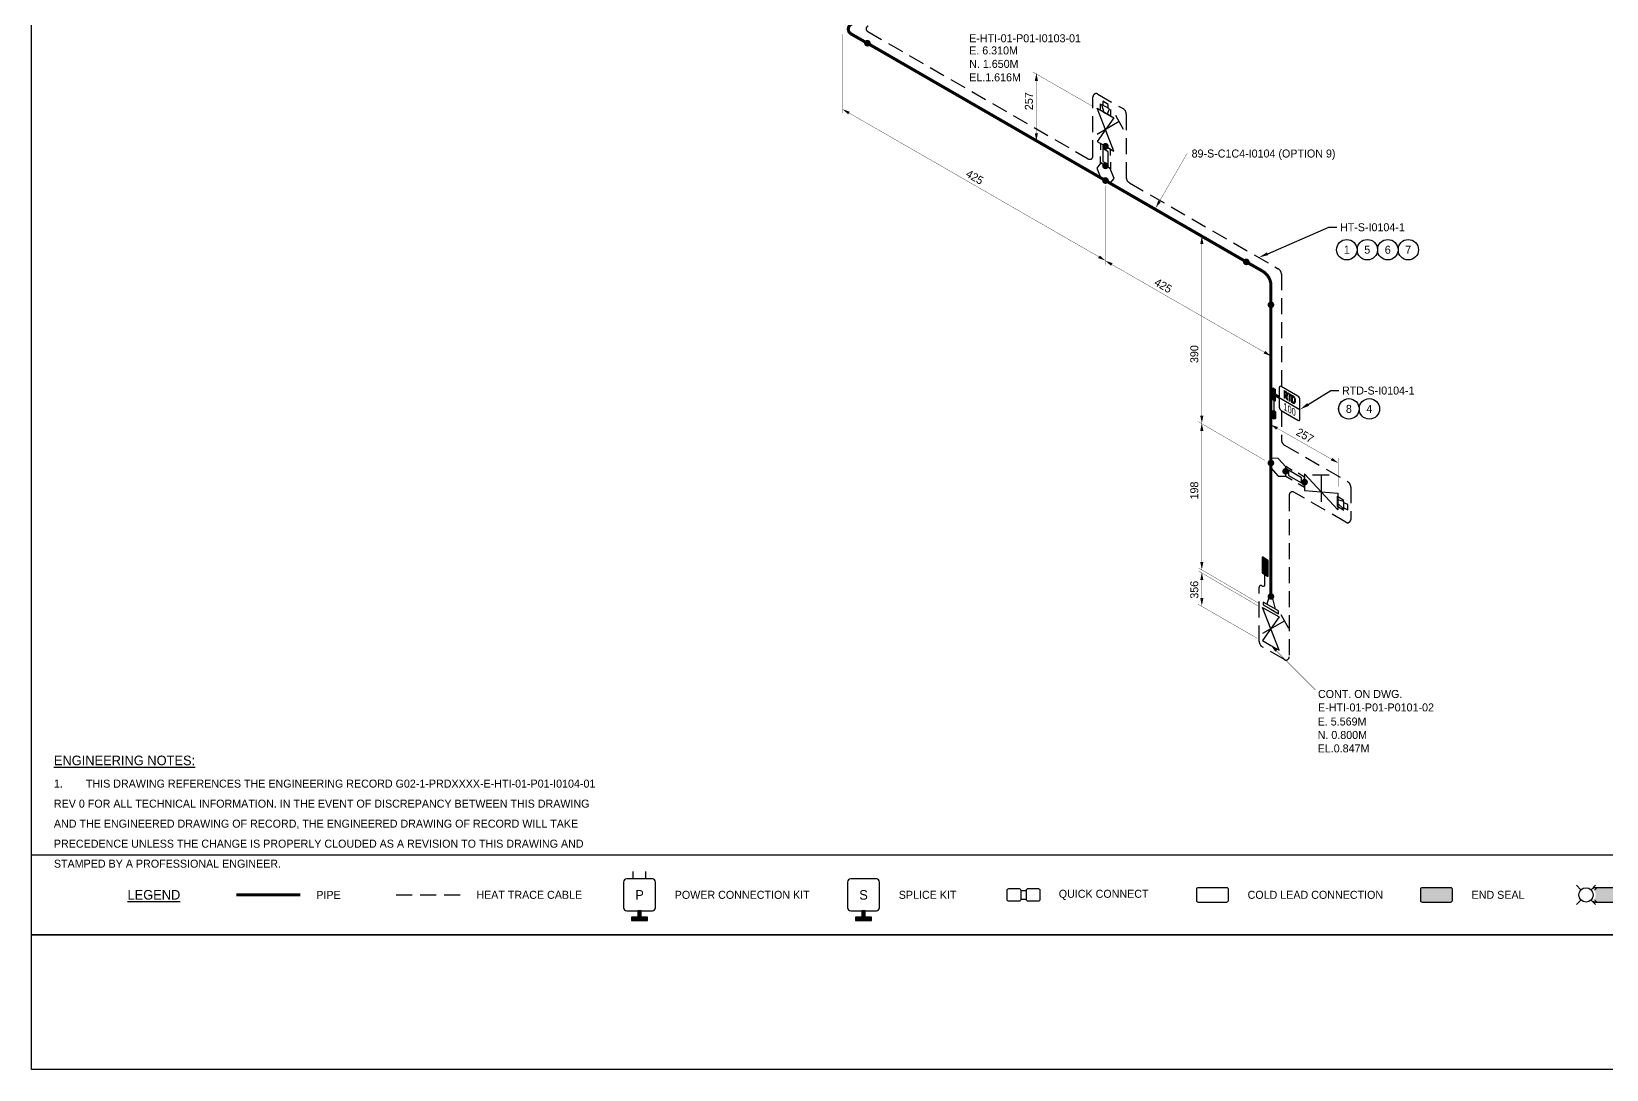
# Model space of a CAD drawing. Extents: x 0 to 847, y -42 to 494.
# Drawn here: x 0 to 492.2, y -42 to 282.2 of the extents above; entities that cross this region are included whole.
import ezdxf
from ezdxf import colors
from ezdxf.entities.mleader import LeaderData, LeaderLine
from ezdxf.enums import TextEntityAlignment as Align
from ezdxf.math import Vec2, Vec3

# ---------------------------------------------------------------- set-up
doc = ezdxf.new("R2010")
doc.units = 0
doc.header["$LTSCALE"] = 10
doc.header["$MEASUREMENT"] = 0
doc.linetypes.add('DASHED', pattern=[0.75, 0.5, -0.25])
doc.layers.get('Defpoints').update_dxf_attribs({"color": 9})
for name, color, linetype in [('DIMENSION', 2, 'Continuous'), ('ENGINEERING NOTE', 2, 'Continuous'), ('HEAT_TRACE', 3, 'DASHED'), ('PIPE', 7, 'Continuous'), ('SYMBOL-3', 3, 'Continuous'), ('TABLE-1', 1, 'Continuous'), ('TEXT-2', 2, 'Continuous'), ('TEXT2', 40, 'Continuous'), ('TITLE', 7, 'Continuous'), ('WELDS', 7, 'Continuous'), ('Wipeout', 7, 'Continuous')]:
    doc.layers.add(name, color=color, linetype=linetype)
doc.styles.add('framdcn', font='', dxfattribs={"height": 2.4})
doc.styles.add('Scovan Elec', font='')
doc.styles.get("Standard").update_dxf_attribs({"font": ''})
doc.styles.get('framdcn').set_extended_font_data('Franklin Gothic Medium Cond')
doc.styles.get('Scovan Elec').set_extended_font_data('Franklin Gothic Medium Cond')
doc.styles.get('Standard').set_extended_font_data('Franklin Gothic Medium Cond')

# ---------------------------------------------------------------- blocks, each defined once
blk = doc.blocks.new('*U13')
at = {"layer": 'SYMBOL-3'}
h = blk.add_hatch(color=256, dxfattribs=at)
h.dxf.hatch_style = 1
h.paths.add_polyline_path([(434.5, 56.79, 0.414214), (434, 56.29), (434, 52.79, 0.414214), (434.5, 52.29), (443.5, 52.29, 0.414214), (444, 52.79), (444, 56.29, 0.414214), (443.5, 56.79)])
h = blk.add_hatch(color=256, dxfattribs=at)
h.dxf.hatch_style = 1
h.paths.add_polyline_path([(489.13, 56.79), (488.39, 56.05), (488.58, 55.66), (488.7, 55.29), (488.77, 54.92), (488.79, 54.54), (488.77, 54.15), (488.7, 53.78), (488.58, 53.42), (488.39, 53.02), (489.13, 52.29), (497.5, 52.29, 0.414214), (498, 52.79), (498, 56.29, 0.414214), (497.5, 56.79)])
h = blk.add_hatch(color=256, dxfattribs=at)
h.dxf.hatch_style = 1
h.paths.add_polyline_path([(190.5, 47.54), (190.5, 49.54), (189.5, 49.54), (189.5, 47.54), (187.5, 47.54), (187.5, 46.54), (192.5, 46.54), (192.5, 47.54)])
h = blk.add_hatch(color=256, dxfattribs=at)
h.dxf.hatch_style = 1
h.paths.add_polyline_path([(259.5, 47.54), (257.5, 47.54), (257.5, 46.54), (262.5, 46.54), (262.5, 47.54), (260.5, 47.54), (260.5, 49.54), (259.5, 49.54)])
at = {"layer": 'Defpoints'}
for points in [[(434, 56.29), (434, 52.79, 0.414214), (434.5, 52.29), (443.5, 52.29, 0.414214), (444, 52.79), (444, 56.29, 0.414214), (443.5, 56.79), (434.5, 56.79, 0.414214)], [(488, 56.29), (488, 52.79, 0.414214), (488.5, 52.29), (497.5, 52.29, 0.414214), (498, 52.79), (498, 56.29, 0.414214), (497.5, 56.79), (488.5, 56.79, 0.414214)]]:
    blk.add_lwpolyline(points, format="xyb", close=True, dxfattribs=at)
for points in [[(189.5, 49.54), (189.5, 47.54), (187.5, 47.54), (187.5, 46.54), (192.5, 46.54), (192.5, 47.54), (190.5, 47.54), (190.5, 49.54)], [(259.5, 49.54), (259.5, 47.54), (257.5, 47.54), (257.5, 46.54), (262.5, 46.54), (262.5, 47.54), (260.5, 47.54), (260.5, 49.54)]]:
    blk.add_lwpolyline(points, close=True, dxfattribs=at)
at = {"layer": 'HEAT_TRACE', "linetype": 'DASHED'}
blk.add_line((114, 54.54), (134, 54.54), dxfattribs=at)
at = {"layer": 'PIPE', "const_width": 0.95}
blk.add_lwpolyline([(64, 54.54), (84, 54.54)], dxfattribs=at)
at = {"layer": 'SYMBOL-3'}
for p, q in [((188, 59.81), (188, 61.81)), ((192, 59.81), (192, 61.81)), ((309.23, 55.88), (310.77, 55.88)), ((309.23, 53.19), (310.77, 53.19))]:
    blk.add_line(p, q, dxfattribs=at)
for points in [[(185, 58.54), (185, 50.54, 0.414214), (186, 49.54), (194, 49.54, 0.414214), (195, 50.54), (195, 58.54, 0.414214), (194, 59.54), (186, 59.54, 0.414214)], [(255, 58.54), (255, 50.54, 0.414214), (256, 49.54), (264, 49.54, 0.414214), (265, 50.54), (265, 58.54, 0.414214), (264, 59.54), (256, 59.54, 0.414214)], [(305.27, 52.69), (308.73, 52.69, 0.414214), (309.23, 53.19), (309.23, 55.88, 0.414214), (308.73, 56.38), (305.27, 56.38, 0.414214), (304.77, 55.88), (304.77, 53.19, 0.414214)], [(311.27, 52.69), (314.73, 52.69, 0.414214), (315.23, 53.19), (315.23, 55.88, 0.414214), (314.73, 56.38), (311.27, 56.38, 0.414214), (310.77, 55.88), (310.77, 53.19, 0.414214)], [(364, 56.29), (364, 52.79, 0.414214), (364.5, 52.29), (373.5, 52.29, 0.414214), (374, 52.79), (374, 56.29, 0.414214), (373.5, 56.79), (364.5, 56.79, 0.414214)]]:
    blk.add_lwpolyline(points, format="xyb", close=True, dxfattribs=at)
at = {"layer": 'TABLE-1'}
blk.add_lwpolyline([(0, 67.04), (843.77, 67.04)], dxfattribs=at)
at = {"layer": 'TEXT-2'}
for s, p in [('P', (190, 54.54)), ('S', (260, 54.54))]:
    blk.add_text(s, height=3, rotation=360, dxfattribs=at).set_placement(p, align=Align.MIDDLE)
at = {"layer": 'TEXT-2', "attachment_point": 4, "style": 'Scovan Elec'}
for s, insert, char_height in [('{\\LLEGEND}', (30, 54.54), 3), ('PIPE', (89, 54.54), 2.5), ('HEAT TRACE CABLE', (139, 54.54), 2.5), ('POWER CONNECTION KIT', (201, 54.54), 2.5), ('SPLICE KIT', (271, 54.54), 2.5), ('QUICK CONNECT', (321, 54.54), 2.5), ('COLD LEAD CONNECTION', (380, 54.54), 2.5), ('END SEAL', (450, 54.54), 2.5)]:
    blk.add_mtext(s, dxfattribs=dict(at, insert=insert, char_height=char_height))
blk.add_wipeout([(485.56, 57.57), (485.18, 57.53), (484.81, 57.43), (484.45, 57.29), (484.12, 57.11), (483.81, 56.88), (483.53, 56.62), (483.29, 56.32), (483.08, 56), (482.92, 55.66), (482.8, 55.29), (482.73, 54.92), (482.71, 54.54), (482.73, 54.15), (482.8, 53.78), (482.92, 53.42), (483.08, 53.07), (483.29, 52.75), (483.53, 52.45), (483.81, 52.19), (484.12, 51.97), (484.45, 51.78), (484.81, 51.64), (485.18, 51.55), (485.56, 51.5), (485.94, 51.5), (486.32, 51.55), (486.69, 51.64), (487.05, 51.78), (487.38, 51.97), (487.69, 52.19), (487.97, 52.45), (488.21, 52.75), (488.42, 53.07), (488.58, 53.42), (488.7, 53.78), (488.77, 54.15), (488.79, 54.54), (488.77, 54.92), (488.7, 55.29), (488.58, 55.66), (488.42, 56), (488.21, 56.32), (487.97, 56.62), (487.69, 56.88), (487.38, 57.11), (487.05, 57.29), (486.69, 57.43), (486.32, 57.53), (485.94, 57.57)]).dxf.layer = 'Wipeout'
at = {"layer": 'Defpoints'}
for p, q in [((489.13, 56.79), (488.39, 56.04)), ((488.39, 53.03), (489.13, 52.29))]:
    blk.add_line(p, q, dxfattribs=at)
at = {"layer": 'SYMBOL-3', "color": 2}
for p, q in [((482.74, 57.55), (484.16, 56.13)), ((488.76, 57.55), (487.34, 56.13)), ((484.16, 52.94), (482.74, 51.52)), ((487.34, 52.94), (488.76, 51.52))]:
    blk.add_line(p, q, dxfattribs=at)
blk.add_circle((485.75, 54.54), 2.25, dxfattribs=at)
blk = doc.blocks.new('*U49')
blk.add_wipeout([(0, 3.2), (-0.4, 3.17), (-0.8, 3.1), (-1.18, 2.98), (-1.54, 2.8), (-1.88, 2.59), (-2.19, 2.33), (-2.47, 2.04), (-2.7, 1.71), (-2.9, 1.36), (-3.04, 0.99), (-3.14, 0.6), (-3.19, 0.2), (-3.19, -0.2), (-3.14, -0.6), (-3.04, -0.99), (-2.9, -1.36), (-2.7, -1.71), (-2.47, -2.04), (-2.19, -2.33), (-1.88, -2.59), (-1.54, -2.8), (-1.18, -2.98), (-0.8, -3.1), (-0.4, -3.17), (0, -3.2), (0.4, -3.17), (0.8, -3.1), (1.18, -2.98), (1.54, -2.8), (1.88, -2.59), (2.19, -2.33), (2.47, -2.04), (2.7, -1.71), (2.9, -1.36), (3.04, -0.99), (3.14, -0.6), (3.19, -0.2), (3.19, 0.2), (3.14, 0.6), (3.04, 0.99), (2.9, 1.36), (2.7, 1.71), (2.47, 2.04), (2.19, 2.33), (1.88, 2.59), (1.54, 2.8), (1.18, 2.98), (0.8, 3.1), (0.4, 3.17)]).dxf.layer = 'Wipeout'
blk.add_circle((0, 0), 3.2)
at = {"color": 2}
blk.add_attdef('TAG1', text='', height=2.5, dxfattribs=at).set_placement((0, 0), align=Align.MIDDLE)
blk.add_attdef('TAG2', text='', height=2.5, dxfattribs=at).set_placement((3, -3), align=Align.MIDDLE_LEFT)
blk = doc.blocks.new('*U50')
blk.add_wipeout([(0, 3.2), (-0.4, 3.17), (-0.8, 3.1), (-1.18, 2.98), (-1.54, 2.8), (-1.88, 2.59), (-2.19, 2.33), (-2.47, 2.04), (-2.7, 1.71), (-2.9, 1.36), (-3.04, 0.99), (-3.14, 0.6), (-3.19, 0.2), (-3.19, -0.2), (-3.14, -0.6), (-3.04, -0.99), (-2.9, -1.36), (-2.7, -1.71), (-2.47, -2.04), (-2.19, -2.33), (-1.88, -2.59), (-1.54, -2.8), (-1.18, -2.98), (-0.8, -3.1), (-0.4, -3.17), (0, -3.2), (0.4, -3.17), (0.8, -3.1), (1.18, -2.98), (1.54, -2.8), (1.88, -2.59), (2.19, -2.33), (2.47, -2.04), (2.7, -1.71), (2.9, -1.36), (3.04, -0.99), (3.14, -0.6), (3.19, -0.2), (3.19, 0.2), (3.14, 0.6), (3.04, 0.99), (2.9, 1.36), (2.7, 1.71), (2.47, 2.04), (2.19, 2.33), (1.88, 2.59), (1.54, 2.8), (1.18, 2.98), (0.8, 3.1), (0.4, 3.17)]).dxf.layer = 'Wipeout'
blk.add_circle((0, 0), 3.2)
at = {"color": 2}
blk.add_attdef('TAG1', text='', height=2.5, dxfattribs=at).set_placement((0, 0), align=Align.MIDDLE)
blk.add_attdef('TAG2', text='', height=2.5, dxfattribs=at).set_placement((3, -3), align=Align.MIDDLE_LEFT)
blk = doc.blocks.new('*U45')
h = blk.add_hatch(color=256)
h.dxf.hatch_style = 1
h.paths.add_polyline_path([(-4.55, 3), (-4.55, 4.5), (-5.2, 4.87), (-5.2, 1.12), (-4.55, 0.75), (-4.55, 2.25), (-3.25, 1.5), (-3.25, 2.25)])
h = blk.add_hatch(color=7)
h.dxf.hatch_style = 1
h.paths.add_polyline_path([(-1.17, 3.71), (-1.7, 4.01), (-1.7, 1.7), (-1.41, 1.54), (-1.41, 2.5), (-1.14, 2.35), (-0.87, 1.23), (-0.56, 1.05), (-0.89, 2.28), (-0.79, 2.31), (-0.7, 2.39), (-0.64, 2.53), (-0.62, 2.73), (-0.63, 2.89), (-0.68, 3.11), (-0.76, 3.3), (-0.86, 3.45), (-1, 3.59)])
h.paths.add_polyline_path([(-1.41, 3.55), (-1.19, 3.42), (-1.15, 3.4), (-1.01, 3.27), (-0.93, 3.1), (-0.91, 2.9), (-0.91, 2.79), (-0.97, 2.65), (-1.04, 2.62), (-1.19, 2.67), (-1.41, 2.8)], flags=16)
h.paths.add_polyline_path([(-0.53, 3.34), (-0.53, 3.02), (-0.15, 2.8), (-0.15, 0.81), (0.14, 0.65), (0.14, 2.63), (0.53, 2.41), (0.53, 2.73)])
h.paths.add_polyline_path([(1.04, 2.43), (0.65, 2.66), (0.65, 0.35), (1.06, 0.11), (1.09, 0.09), (1.26, 0.02), (1.4, -0.01), (1.52, 0.01), (1.59, 0.05), (1.69, 0.15), (1.76, 0.3), (1.8, 0.46), (1.83, 0.65), (1.83, 0.86), (1.83, 1.06), (1.8, 1.28), (1.75, 1.49), (1.7, 1.64), (1.61, 1.85), (1.49, 2.04), (1.48, 2.05), (1.36, 2.19), (1.21, 2.32)])
h.paths.add_polyline_path([(0.94, 2.19), (1.05, 2.12), (1.12, 2.07), (1.25, 1.96), (1.35, 1.82), (1.43, 1.65), (1.49, 1.46), (1.52, 1.24), (1.53, 0.99), (1.53, 0.95), (1.52, 0.74), (1.48, 0.57), (1.42, 0.44), (1.34, 0.37), (1.21, 0.36), (1.05, 0.42), (0.94, 0.49)], flags=16)
h = blk.add_hatch(color=256)
h.dxf.hatch_style = 1
edge = h.paths.add_edge_path()
edge.add_ellipse((-5.03, -4.46), major_axis=(-0.23, 0.398), ratio=0.57735, start_angle=45, end_angle=168.6901)
edge.add_line((-4.85, -4.87), (-4.53, -4.81))
edge.add_ellipse((-4.71, -4.39), major_axis=(-0.23, 0.398), ratio=0.57735, start_angle=168.6901, end_angle=225)
edge.add_line((-4.38, -4.58), (-4.38, -2.86))
edge.add_ellipse((-4.71, -2.67), major_axis=(-0.23, 0.398), ratio=0.57735, start_angle=225, end_angle=348.6901)
edge.add_line((-4.89, -2.25), (-5.21, -2.32))
edge.add_ellipse((-5.03, -2.73), major_axis=(-0.23, 0.398), ratio=0.57735, start_angle=348.6901, end_angle=405)
edge.add_line((-5.36, -2.54), (-5.36, -4.27))
at = {"extrusion": (0, -0.816497, 0.57735)}
blk.add_line((-4.87, 0.94), (-4.87, -2.25), dxfattribs=at)
blk.add_line((-3.25, 1.88), (3.25, -1.88))
at = {"extrusion": (0, 0.816497, 0.57735)}
for p, q in [((-5.36, -4.27), (-5.36, -2.54)), ((-5.21, -2.32), (-4.89, -2.25)), ((-4.53, -4.81), (-4.85, -4.87)), ((-4.38, -2.86), (-4.38, -4.58))]:
    blk.add_line(p, q, dxfattribs=at)
for points in [[(2.6, 2.25), (-2.6, 5.25)], [(-3.25, 4.87), (-3.25, -1.13)], [(3.25, -4.88), (3.25, 1.12)], [(-2.6, -2.25), (2.6, -5.25)]]:
    blk.add_lwpolyline(points)
blk.add_lwpolyline([(-4.55, 0.75), (-5.2, 1.12), (-5.2, 4.87), (-4.55, 4.5), (-4.55, 3), (-3.25, 2.25), (-3.25, 1.5), (-4.55, 2.25)], close=True)
for centre, start_param, end_param in [((-2.6, 4.5), 2.356194, 3.926991), ((2.6, 1.5), 0.785398, 2.356194), ((-2.6, -1.5), 3.926991, 5.497787), ((2.6, -4.5), 5.497787, 7.068583)]:
    blk.add_ellipse(centre, major_axis=(0.459, -0.795), ratio=0.57735, start_param=start_param, end_param=end_param)
at = {"extrusion": (1.47941e-16, 2.13149e-17, -1)}
for centre, start_param, end_param in [((-5.03, -2.73), -0.785398, 0.197396), ((-4.71, -4.39), 2.356194, 3.338988)]:
    blk.add_ellipse(centre, major_axis=(-0.23, 0.398), ratio=0.57735, start_param=start_param, end_param=end_param, dxfattribs=at)
at = {"extrusion": (1.16467e-16, 1.31341e-16, -1)}
for centre, start_param, end_param in [((-5.03, -4.46), 3.338988, 5.497787), ((-4.71, -2.67), 0.197396, 2.356194)]:
    blk.add_ellipse(centre, major_axis=(-0.23, 0.398), ratio=0.57735, start_param=start_param, end_param=end_param, dxfattribs=at)
at = {"layer": 'Defpoints', "lineweight": 0}
for points in [[(-0.79, 2.31), (-0.7, 2.39), (-0.64, 2.53), (-0.62, 2.73), (-0.63, 2.89), (-0.68, 3.11), (-0.76, 3.3), (-0.86, 3.45), (-1, 3.59), (-1.17, 3.71), (-1.7, 4.01), (-1.7, 1.7), (-1.41, 1.54), (-1.41, 2.5), (-1.14, 2.35), (-0.87, 1.23), (-0.56, 1.05), (-0.89, 2.28)], [(-1.19, 3.42), (-1.15, 3.4), (-1.01, 3.27), (-0.93, 3.1), (-0.91, 2.9), (-0.91, 2.79), (-0.97, 2.65), (-1.04, 2.62), (-1.19, 2.67), (-1.41, 2.8), (-1.41, 3.55)], [(0.53, 2.73), (-0.53, 3.34), (-0.53, 3.02), (-0.15, 2.8), (-0.15, 0.81), (0.14, 0.65), (0.14, 2.63), (0.53, 2.41)], [(1.76, 0.3), (1.8, 0.46), (1.83, 0.65), (1.83, 0.86), (1.83, 1.06), (1.8, 1.28), (1.75, 1.49), (1.7, 1.64), (1.61, 1.85), (1.49, 2.04), (1.48, 2.05), (1.36, 2.19), (1.21, 2.32), (1.04, 2.43), (0.65, 2.66), (0.65, 0.35), (1.06, 0.11), (1.09, 0.09), (1.26, 0.02), (1.4, -0.01), (1.52, 0.01), (1.59, 0.05), (1.69, 0.15)], [(0.94, 2.19), (1.05, 2.12), (1.12, 2.07), (1.25, 1.96), (1.35, 1.82), (1.43, 1.65), (1.49, 1.46), (1.52, 1.24), (1.53, 0.99), (1.53, 0.95), (1.52, 0.74), (1.48, 0.57), (1.42, 0.44), (1.34, 0.37), (1.21, 0.36), (1.05, 0.42), (0.94, 0.49)]]:
    blk.add_lwpolyline(points, close=True, dxfattribs=at)
at = {"color": 7, "oblique": 330}
blk.add_attdef('RTD_TAG1', text='', height=2, rotation=330, dxfattribs=at).set_placement((0.51, -2.17), align=Align.MIDDLE)
blk = doc.blocks.new('*U46')
h = blk.add_hatch(color=256)
h.dxf.hatch_style = 1
edge = h.paths.add_edge_path()
edge.add_ellipse((-0.76, -1.81), major_axis=(0.153, -0.265), ratio=0.57735, start_angle=225, end_angle=315)
edge.add_line((-0.76, -2.06), (0.76, -2.94))
edge.add_ellipse((0.76, -2.69), major_axis=(0.153, -0.265), ratio=0.57735, start_angle=-45, end_angle=45)
edge.add_line((0.97, -2.81), (0.97, 1.69))
edge.add_ellipse((0.76, 1.81), major_axis=(0.153, -0.265), ratio=0.57735, start_angle=45, end_angle=135)
edge.add_line((0.76, 2.06), (-0.76, 2.94))
edge.add_ellipse((-0.76, 2.69), major_axis=(0.153, -0.265), ratio=0.57735, start_angle=135, end_angle=225)
edge.add_line((-0.97, 2.81), (-0.97, -1.69))
at = {"extrusion": (0.707107, -0.408248, 0.57735)}
for p, q in [((-0.97, 2.81), (-0.97, -1.69)), ((0.76, 2.06), (-0.76, 2.94)), ((0.97, -2.81), (0.97, 1.69)), ((-0.76, -2.06), (0.76, -2.94))]:
    blk.add_line(p, q, dxfattribs=at)
for centre, start_param, end_param in [((-0.76, 2.69), 2.356194, 3.926991), ((0.76, 1.81), 0.785398, 2.356194), ((-0.76, -1.81), 3.926991, 5.497787), ((0.76, -2.69), -0.785398, 0.785398)]:
    blk.add_ellipse(centre, major_axis=(0.153, -0.265), ratio=0.57735, start_param=start_param, end_param=end_param)
blk = doc.blocks.new('*U53')
blk.add_wipeout([(0, 3.2), (-0.4, 3.17), (-0.8, 3.1), (-1.18, 2.98), (-1.54, 2.8), (-1.88, 2.59), (-2.19, 2.33), (-2.47, 2.04), (-2.7, 1.71), (-2.9, 1.36), (-3.04, 0.99), (-3.14, 0.6), (-3.19, 0.2), (-3.19, -0.2), (-3.14, -0.6), (-3.04, -0.99), (-2.9, -1.36), (-2.7, -1.71), (-2.47, -2.04), (-2.19, -2.33), (-1.88, -2.59), (-1.54, -2.8), (-1.18, -2.98), (-0.8, -3.1), (-0.4, -3.17), (0, -3.2), (0.4, -3.17), (0.8, -3.1), (1.18, -2.98), (1.54, -2.8), (1.88, -2.59), (2.19, -2.33), (2.47, -2.04), (2.7, -1.71), (2.9, -1.36), (3.04, -0.99), (3.14, -0.6), (3.19, -0.2), (3.19, 0.2), (3.14, 0.6), (3.04, 0.99), (2.9, 1.36), (2.7, 1.71), (2.47, 2.04), (2.19, 2.33), (1.88, 2.59), (1.54, 2.8), (1.18, 2.98), (0.8, 3.1), (0.4, 3.17)]).dxf.layer = 'Wipeout'
blk.add_circle((0, 0), 3.2)
at = {"color": 2}
blk.add_attdef('TAG1', text='', height=2.5, dxfattribs=at).set_placement((0, 0), align=Align.MIDDLE)
blk.add_attdef('TAG2', text='', height=2.5, dxfattribs=at).set_placement((3, -3), align=Align.MIDDLE_LEFT)
blk = doc.blocks.new('*U54')
blk.add_wipeout([(0, 3.2), (-0.4, 3.17), (-0.8, 3.1), (-1.18, 2.98), (-1.54, 2.8), (-1.88, 2.59), (-2.19, 2.33), (-2.47, 2.04), (-2.7, 1.71), (-2.9, 1.36), (-3.04, 0.99), (-3.14, 0.6), (-3.19, 0.2), (-3.19, -0.2), (-3.14, -0.6), (-3.04, -0.99), (-2.9, -1.36), (-2.7, -1.71), (-2.47, -2.04), (-2.19, -2.33), (-1.88, -2.59), (-1.54, -2.8), (-1.18, -2.98), (-0.8, -3.1), (-0.4, -3.17), (0, -3.2), (0.4, -3.17), (0.8, -3.1), (1.18, -2.98), (1.54, -2.8), (1.88, -2.59), (2.19, -2.33), (2.47, -2.04), (2.7, -1.71), (2.9, -1.36), (3.04, -0.99), (3.14, -0.6), (3.19, -0.2), (3.19, 0.2), (3.14, 0.6), (3.04, 0.99), (2.9, 1.36), (2.7, 1.71), (2.47, 2.04), (2.19, 2.33), (1.88, 2.59), (1.54, 2.8), (1.18, 2.98), (0.8, 3.1), (0.4, 3.17)]).dxf.layer = 'Wipeout'
blk.add_circle((0, 0), 3.2)
at = {"color": 2}
blk.add_attdef('TAG1', text='', height=2.5, dxfattribs=at).set_placement((0, 0), align=Align.MIDDLE)
blk.add_attdef('TAG2', text='', height=2.5, dxfattribs=at).set_placement((3, -3), align=Align.MIDDLE_LEFT)
blk = doc.blocks.new('*U55')
blk.add_wipeout([(0, 3.2), (-0.4, 3.17), (-0.8, 3.1), (-1.18, 2.98), (-1.54, 2.8), (-1.88, 2.59), (-2.19, 2.33), (-2.47, 2.04), (-2.7, 1.71), (-2.9, 1.36), (-3.04, 0.99), (-3.14, 0.6), (-3.19, 0.2), (-3.19, -0.2), (-3.14, -0.6), (-3.04, -0.99), (-2.9, -1.36), (-2.7, -1.71), (-2.47, -2.04), (-2.19, -2.33), (-1.88, -2.59), (-1.54, -2.8), (-1.18, -2.98), (-0.8, -3.1), (-0.4, -3.17), (0, -3.2), (0.4, -3.17), (0.8, -3.1), (1.18, -2.98), (1.54, -2.8), (1.88, -2.59), (2.19, -2.33), (2.47, -2.04), (2.7, -1.71), (2.9, -1.36), (3.04, -0.99), (3.14, -0.6), (3.19, -0.2), (3.19, 0.2), (3.14, 0.6), (3.04, 0.99), (2.9, 1.36), (2.7, 1.71), (2.47, 2.04), (2.19, 2.33), (1.88, 2.59), (1.54, 2.8), (1.18, 2.98), (0.8, 3.1), (0.4, 3.17)]).dxf.layer = 'Wipeout'
blk.add_circle((0, 0), 3.2)
at = {"color": 2}
blk.add_attdef('TAG1', text='', height=2.5, dxfattribs=at).set_placement((0, 0), align=Align.MIDDLE)
blk.add_attdef('TAG2', text='', height=2.5, dxfattribs=at).set_placement((3, -3), align=Align.MIDDLE_LEFT)
blk = doc.blocks.new('*U56')
blk.add_wipeout([(0, 3.2), (-0.4, 3.17), (-0.8, 3.1), (-1.18, 2.98), (-1.54, 2.8), (-1.88, 2.59), (-2.19, 2.33), (-2.47, 2.04), (-2.7, 1.71), (-2.9, 1.36), (-3.04, 0.99), (-3.14, 0.6), (-3.19, 0.2), (-3.19, -0.2), (-3.14, -0.6), (-3.04, -0.99), (-2.9, -1.36), (-2.7, -1.71), (-2.47, -2.04), (-2.19, -2.33), (-1.88, -2.59), (-1.54, -2.8), (-1.18, -2.98), (-0.8, -3.1), (-0.4, -3.17), (0, -3.2), (0.4, -3.17), (0.8, -3.1), (1.18, -2.98), (1.54, -2.8), (1.88, -2.59), (2.19, -2.33), (2.47, -2.04), (2.7, -1.71), (2.9, -1.36), (3.04, -0.99), (3.14, -0.6), (3.19, -0.2), (3.19, 0.2), (3.14, 0.6), (3.04, 0.99), (2.9, 1.36), (2.7, 1.71), (2.47, 2.04), (2.19, 2.33), (1.88, 2.59), (1.54, 2.8), (1.18, 2.98), (0.8, 3.1), (0.4, 3.17)]).dxf.layer = 'Wipeout'
blk.add_circle((0, 0), 3.2)
at = {"color": 2}
blk.add_attdef('TAG1', text='', height=2.5, dxfattribs=at).set_placement((0, 0), align=Align.MIDDLE)
blk.add_attdef('TAG2', text='', height=2.5, dxfattribs=at).set_placement((3, -3), align=Align.MIDDLE_LEFT)
blk = doc.blocks.new('block1')
at = {"layer": 'TEXT2'}
blk.add_hatch(color=256, dxfattribs=at).paths.add_polyline_path([(0.001, 0), (2.001, -1.4), (1.401, -2)])
at = {"layer": 'TEXT2', "linetype": 'ByBlock', "const_width": 0.1, "flags": 128}
blk.add_lwpolyline([(13.9, -13.9), (0, 0)], dxfattribs=at)
blk = doc.blocks.new('block2')
at = {"layer": 'TEXT2', "style": 'framdcn'}
for s, p in [('E. 5.569M', (0, 0)), ('N. 0.800M', (0, -4.2)), ('EL.0.847M', (0, -8.4))]:
    blk.add_text(s, height=2.5, dxfattribs=at).set_placement(p)
blk = doc.blocks.new('block10')
at = {"layer": 'TEXT2', "style": 'framdcn'}
for s, p in [('E. 6.310M', (0, 0)), ('N. 1.650M', (0, -4.2)), ('EL.1.616M', (0, -8.4))]:
    blk.add_text(s, height=2.5, dxfattribs=at).set_placement(p)
blk = doc.blocks.new('block13')
at = {"layer": 'PIPE', "linetype": 'ByBlock', "flags": 128}
for points in [[(-2.6, 11.9), (2.6, 8.9)], [(2.6, -1.5), (-2.6, 11.9)], [(2.6, 8.9), (-2.6, 1.5)], [(4.3, 7.7), (-2.6, 3.7)], [(3.1, 9.7), (5.5, 5.4)], [(-2.6, 1.5), (0, 0)], [(0, 0), (2.6, -1.5)]]:
    blk.add_lwpolyline(points, dxfattribs=at)
at = {"flags": 1}
for tag in ['Tag', 'UCI', 'Pipe Ref', 'Description', 'Key']:
    blk.add_attdef(tag, (0, 0), '', height=1, dxfattribs=at)
blk = doc.blocks.new('block14')
at = {"layer": 'PIPE', "linetype": 'ByBlock', "flags": 128}
for points in [[(-2.4, 2.2), (-2.4, 1.4)], [(2.4, -0.5), (-2.4, 2.2)], [(-2.4, 1.4), (0, 0)], [(-0.5, 4.4), (-1.3, 1.6)], [(0.5, 3.8), (-0.5, 4.4)], [(0, 0), (2.4, -1.4)], [(1.4, 0), (0.5, 3.8)], [(2.4, -1.4), (2.4, -0.5)]]:
    blk.add_lwpolyline(points, dxfattribs=at)
at = {"flags": 1}
for tag in ['Tag', 'UCI', 'Pipe Ref', 'Description', 'Key']:
    blk.add_attdef(tag, (0, 0), '', height=1, dxfattribs=at)
blk = doc.blocks.new('block15')
at = {"layer": 'PIPE', "linetype": 'ByBlock', "const_width": 0.95, "flags": 128}
blk.add_lwpolyline([(0, 41.7), (0, 0)], dxfattribs=at)
at = {"flags": 1}
for tag in ['Tag', 'UCI', 'Pipe Ref', 'Description', 'Key']:
    blk.add_attdef(tag, (0, 0), '', height=1, dxfattribs=at)
blk = doc.blocks.new('block16')
at = {"layer": 'PIPE', "linetype": 'ByBlock', "flags": 128}
for points in [[(0, 1.5), (0, 0)], [(2.3, 1.4), (0, 1.5)], [(0, 0), (0, -1.5)], [(4.6, -1.2), (2.3, 1.4)], [(0, -1.5), (2.3, -4.1)], [(2.3, -4.1), (4.6, -4.1)], [(4.6, -1), (6.6, -2.2)], [(4.6, -4.2), (4.6, -1)], [(4.6, -4.1), (4.6, -1.2)], [(6.6, -5.4), (4.6, -4.2)]]:
    blk.add_lwpolyline(points, dxfattribs=at)
at = {"flags": 1}
for tag in ['Tag', 'UCI', 'Pipe Ref', 'Description', 'Key']:
    blk.add_attdef(tag, (0, 0), '', height=1, dxfattribs=at)
blk = doc.blocks.new('block17')
at = {"layer": 'PIPE', "linetype": 'ByBlock', "flags": 128}
for points in [[(0, 0.8), (0, 0)], [(4, -1.5), (0, 0.8)], [(0, 0), (0, -0.8)], [(0, -0.8), (4, -3.1)], [(4, -3.1), (4, -1.5)]]:
    blk.add_lwpolyline(points, dxfattribs=at)
at = {"flags": 1}
for tag in ['Tag', 'UCI', 'Pipe Ref', 'Description', 'Key']:
    blk.add_attdef(tag, (0, 0), '', height=1, dxfattribs=at)
blk = doc.blocks.new('block18')
at = {"layer": 'PIPE', "linetype": 'ByBlock', "flags": 128}
for points in [[(2, -1.2), (0, 0)], [(0, -3.2), (2, -4.4)], [(2, -0.2), (2, -2.8)], [(12.4, -11.4), (2, -0.2)], [(2, -4.4), (2, -1.2)], [(2, -2.8), (2, -5.4)], [(9.7, -0.6), (4.5, -0.6)], [(7.2, -0.6), (7.2, -8.9)], [(2, -5.4), (12.4, -6.2)], [(12.3, -7.2), (14.3, -8.4)], [(12.3, -10.4), (12.3, -7.2)], [(12.4, -6.2), (12.4, -11.4)], [(14.3, -11.6), (12.3, -10.4)]]:
    blk.add_lwpolyline(points, dxfattribs=at)
at = {"flags": 1}
for tag in ['Tag', 'UCI', 'Pipe Ref', 'Description', 'Key']:
    blk.add_attdef(tag, (0, 0), '', height=1, dxfattribs=at)
blk = doc.blocks.new('block19')
at = {"layer": 'PIPE', "linetype": 'ByBlock', "flags": 128}
for points in [[(0, 0.5), (0, 0)], [(2, 0), (0, 0.5)], [(0, 0), (0, -0.6)], [(2, -2.4), (2, 0)], [(0, -0.6), (2, -2.4)], [(3.2, -1), (2, -0.4)], [(2, -2), (3.2, -2.6)], [(3.2, -2.6), (3.2, -1)]]:
    blk.add_lwpolyline(points, dxfattribs=at)
at = {"flags": 1}
for tag in ['Tag', 'UCI', 'Pipe Ref', 'Description', 'Key']:
    blk.add_attdef(tag, (0, 0), '', height=1, dxfattribs=at)
blk = doc.blocks.new('block20')
at = {"layer": 'PIPE', "linetype": 'ByBlock', "const_width": 0.95, "flags": 128}
blk.add_lwpolyline([(0, 49.4), (0, 0)], dxfattribs=at)
at = {"flags": 1}
for tag in ['Tag', 'UCI', 'Pipe Ref', 'Description', 'Key']:
    blk.add_attdef(tag, (0, 0), '', height=1, dxfattribs=at)
blk = doc.blocks.new('block21')
at = {"layer": 'PIPE', "linetype": 'ByBlock', "const_width": 0.95, "flags": 128}
for points in [[(-2.5, 7.4), (2.6, 4.5)], [(2.6, 4.5), (2.6, 4.5), (3.34, 3.98), (3.98, 3.34), (4.5, 2.6), (4.88, 1.78), (5.12, 0.9), (5.2, 0)], [(5.2, 0), (5.2, -6)]]:
    blk.add_lwpolyline(points, dxfattribs=at)
at = {"flags": 1}
for tag in ['Tag', 'UCI', 'Pipe Ref', 'Description', 'Key']:
    blk.add_attdef(tag, (0, 0), '', height=1, dxfattribs=at)
blk = doc.blocks.new('block22')
at = {"layer": 'PIPE', "linetype": 'ByBlock', "const_width": 0.95, "flags": 128}
blk.add_lwpolyline([(-44, 25.4), (0, 0)], dxfattribs=at)
at = {"flags": 1}
for tag in ['Tag', 'UCI', 'Pipe Ref', 'Description', 'Key']:
    blk.add_attdef(tag, (0, 0), '', height=1, dxfattribs=at)
blk = doc.blocks.new('block23')
at = {"layer": 'PIPE', "linetype": 'ByBlock', "flags": 128}
for points in [[(-1.5, 5.5), (-2.7, 3.9)], [(-1.6, 5.5), (-1.6, 7.5)], [(1.6, 3.7), (-1.6, 5.5)], [(1.5, 3.8), (-1.5, 5.5)], [(1.6, 5.7), (1.6, 3.7)], [(-2.7, 3.9), (-1.5, 0.8)], [(-1.5, 0.8), (0, 0)], [(0, 0), (1.5, -0.8)], [(2.7, 0.7), (1.5, 3.8)], [(1.5, -0.8), (2.7, 0.7)]]:
    blk.add_lwpolyline(points, dxfattribs=at)
at = {"flags": 1}
for tag in ['Tag', 'UCI', 'Pipe Ref', 'Description', 'Key']:
    blk.add_attdef(tag, (0, 0), '', height=1, dxfattribs=at)
blk = doc.blocks.new('block24')
at = {"layer": 'PIPE', "linetype": 'ByBlock', "flags": 128}
for points in [[(-0.8, 4.5), (-0.8, 0.5)], [(0.8, 3.5), (-0.8, 4.5)], [(-0.8, 0.5), (0, 0)], [(0, 0), (0.8, -0.5)], [(0.8, -0.5), (0.8, 3.5)]]:
    blk.add_lwpolyline(points, dxfattribs=at)
at = {"flags": 1}
for tag in ['Tag', 'UCI', 'Pipe Ref', 'Description', 'Key']:
    blk.add_attdef(tag, (0, 0), '', height=1, dxfattribs=at)
blk = doc.blocks.new('block25')
at = {"layer": 'PIPE', "linetype": 'ByBlock', "flags": 128}
for points in [[(-1, 13), (4.2, 10)], [(4.2, -0.4), (-1, 13)], [(4.2, 10), (-1, 2.6)], [(0, 12.4), (0, 14.4)], [(3.2, 10.6), (0, 12.4)], [(3.2, 12.6), (3.2, 10.6)], [(4.7, 10.8), (7.1, 6.5)], [(5.9, 8.8), (-1, 4.8)], [(-1, 2.6), (1.6, 1.1)], [(0, 2), (0, 0)], [(3.2, 0.2), (0, 2)], [(1.6, 1.1), (4.2, -0.4)], [(3.2, -1.8), (3.2, 0.2)]]:
    blk.add_lwpolyline(points, dxfattribs=at)
at = {"flags": 1}
for tag in ['Tag', 'UCI', 'Pipe Ref', 'Description', 'Key']:
    blk.add_attdef(tag, (0, 0), '', height=1, dxfattribs=at)
blk = doc.blocks.new('block26')
at = {"layer": 'PIPE', "linetype": 'ByBlock', "flags": 128}
for points in [[(-1.2, 2.7), (-0.5, 0.3)], [(1.2, 1.3), (-1.2, 2.7)], [(-0.8, 3.7), (-0.8, 2.5)], [(0.8, 2.7), (-0.8, 3.7)], [(-0.5, 0.3), (0, 0)], [(0, 0), (0.6, -0.3)], [(0.6, -0.3), (1.2, 1.3)], [(0.8, 1.5), (0.8, 2.7)]]:
    blk.add_lwpolyline(points, dxfattribs=at)
at = {"flags": 1}
for tag in ['Tag', 'UCI', 'Pipe Ref', 'Description', 'Key']:
    blk.add_attdef(tag, (0, 0), '', height=1, dxfattribs=at)
blk = doc.blocks.new('block27')
at = {"layer": 'PIPE', "linetype": 'ByBlock', "const_width": 0.95, "flags": 128}
blk.add_lwpolyline([(-74.4, 42.9), (0, 0)], dxfattribs=at)
at = {"flags": 1}
for tag in ['Tag', 'UCI', 'Pipe Ref', 'Description', 'Key']:
    blk.add_attdef(tag, (0, 0), '', height=1, dxfattribs=at)
blk = doc.blocks.new('block28')
at = {"layer": 'PIPE', "linetype": 'ByBlock', "const_width": 0.95, "flags": 128}
for points in [[(-0.87, 1.5), (-0.87, 1.5), (-1.11, 1.33), (-1.33, 1.11), (-1.5, 0.87), (-1.63, 0.59), (-1.71, 0.3), (-1.73, 0), (-1.71, -0.3), (-1.63, -0.59), (-1.5, -0.87), (-1.33, -1.11), (-1.11, -1.33), (-0.87, -1.5)], [(4.23, 4.4), (-0.87, 1.5)], [(-0.87, -1.5), (4.23, -4.4)]]:
    blk.add_lwpolyline(points, dxfattribs=at)
at = {"flags": 1}
for tag in ['Tag', 'UCI', 'Pipe Ref', 'Description', 'Key']:
    blk.add_attdef(tag, (0, 0), '', height=1, dxfattribs=at)
blk = doc.blocks.new('block39')
at = {"layer": 'WELDS'}
h = blk.add_hatch(color=256, dxfattribs=at)
edge = h.paths.add_edge_path(flags=0)
edge.add_arc((0, 0), 1.05, 0, 360)
at = {"flags": 1}
for tag in ['Tag', 'UCI', 'Pipe Ref', 'Description', 'Key']:
    blk.add_attdef(tag, (0, 0), '', height=1, dxfattribs=at)
blk = doc.blocks.new('block40')
at = {"layer": 'WELDS'}
h = blk.add_hatch(color=256, dxfattribs=at)
edge = h.paths.add_edge_path(flags=0)
edge.add_arc((0, 0), 1.05, 0, 360)
at = {"flags": 1}
for tag in ['Tag', 'UCI', 'Pipe Ref', 'Description', 'Key']:
    blk.add_attdef(tag, (0, 0), '', height=1, dxfattribs=at)
blk = doc.blocks.new('block41')
at = {"layer": 'WELDS'}
h = blk.add_hatch(color=256, dxfattribs=at)
edge = h.paths.add_edge_path(flags=0)
edge.add_arc((0, 0), 1.05, 0, 360)
at = {"flags": 1}
for tag in ['Tag', 'UCI', 'Pipe Ref', 'Description', 'Key']:
    blk.add_attdef(tag, (0, 0), '', height=1, dxfattribs=at)
blk = doc.blocks.new('block42')
at = {"layer": 'WELDS'}
h = blk.add_hatch(color=256, dxfattribs=at)
edge = h.paths.add_edge_path(flags=0)
edge.add_arc((0, 0), 1.05, 0, 360)
at = {"flags": 1}
for tag in ['Tag', 'UCI', 'Pipe Ref', 'Description', 'Key']:
    blk.add_attdef(tag, (0, 0), '', height=1, dxfattribs=at)
blk = doc.blocks.new('block43')
at = {"layer": 'WELDS'}
h = blk.add_hatch(color=256, dxfattribs=at)
edge = h.paths.add_edge_path(flags=0)
edge.add_arc((0, 0), 1.05, 0, 360)
at = {"flags": 1}
for tag in ['Tag', 'UCI', 'Pipe Ref', 'Description', 'Key']:
    blk.add_attdef(tag, (0, 0), '', height=1, dxfattribs=at)
blk = doc.blocks.new('block44')
at = {"layer": 'WELDS'}
h = blk.add_hatch(color=256, dxfattribs=at)
edge = h.paths.add_edge_path(flags=0)
edge.add_arc((0, 0), 1.05, 0, 360)
at = {"flags": 1}
for tag in ['Tag', 'UCI', 'Pipe Ref', 'Description', 'Key']:
    blk.add_attdef(tag, (0, 0), '', height=1, dxfattribs=at)
blk = doc.blocks.new('block45')
at = {"layer": 'WELDS'}
h = blk.add_hatch(color=256, dxfattribs=at)
edge = h.paths.add_edge_path(flags=0)
edge.add_arc((0, 0), 1.05, 0, 360)
at = {"flags": 1}
for tag in ['Tag', 'UCI', 'Pipe Ref', 'Description', 'Key']:
    blk.add_attdef(tag, (0, 0), '', height=1, dxfattribs=at)
blk = doc.blocks.new('block46')
at = {"layer": 'WELDS'}
h = blk.add_hatch(color=256, dxfattribs=at)
edge = h.paths.add_edge_path(flags=0)
edge.add_arc((0, 0), 1.05, 0, 360)
at = {"flags": 1}
for tag in ['Tag', 'UCI', 'Pipe Ref', 'Description', 'Key']:
    blk.add_attdef(tag, (0, 0), '', height=1, dxfattribs=at)
blk = doc.blocks.new('block47')
at = {"layer": 'WELDS'}
h = blk.add_hatch(color=256, dxfattribs=at)
edge = h.paths.add_edge_path(flags=0)
edge.add_arc((0, 0), 1.05, 0, 360)
at = {"flags": 1}
for tag in ['Tag', 'UCI', 'Pipe Ref', 'Description', 'Key']:
    blk.add_attdef(tag, (0, 0), '', height=1, dxfattribs=at)
blk = doc.blocks.new('block48')
at = {"layer": 'WELDS'}
h = blk.add_hatch(color=256, dxfattribs=at)
edge = h.paths.add_edge_path(flags=0)
edge.add_arc((0, 0), 1.05, 0, 360)
at = {"flags": 1}
for tag in ['Tag', 'UCI', 'Pipe Ref', 'Description', 'Key']:
    blk.add_attdef(tag, (0, 0), '', height=1, dxfattribs=at)
blk = doc.blocks.new('block58')
at = {"layer": 'TEXT2'}
blk.add_hatch(color=256, dxfattribs=at).paths.add_polyline_path([(0.001, 0), (0.801, 2.3), (1.601, 1.8)])
at = {"layer": 'TEXT2', "linetype": 'ByBlock', "const_width": 0.1, "flags": 128}
blk.add_lwpolyline([(9.8, 17), (0, 0)], dxfattribs=at)
at = {"flags": 1}
for tag in ['Pipe Ref', 'Description']:
    blk.add_attdef(tag, (0, 0), '', height=1, dxfattribs=at)
at = {"layer": 'TEXT2', "style": 'framdcn'}
blk.add_text('89-S-C1C4-I0104 (OPTION 9)', height=2.5, dxfattribs=at).set_placement((11.201, 15.7))

msp = doc.modelspace()

# ---------------------------------------------------------------- hatches: boundary and pattern name
at = {"layer": 'DIMENSION'}
for points in [[(314, 269.1), (314.5, 266.7), (313.5, 266.7)], [(253.4, 257.9), (255.7, 257.1), (255.2, 256.3)], [(314, 248), (313.5, 250.4), (314.5, 250.4)], [(365.7, 218.2), (366.2, 215.8), (365.2, 215.8)], [(335.6, 210.6), (333.3, 211.4), (333.8, 212.2)], [(335.5, 210.6), (337.8, 209.8), (337.3, 209)], [(387.3, 180.8), (385, 181.6), (385.5, 182.4)], [(365.7, 159.8), (365.2, 162.2), (366.2, 162.2)], [(365.7, 159.8), (366.2, 157.4), (365.2, 157.4)], [(387.2, 159.4), (389.5, 158.6), (389, 157.8)], [(408.3, 147.4), (406, 148.2), (406.5, 149)], [(365.7, 114.1), (365.2, 116.5), (366.2, 116.5)], [(365.7, 113.2), (366.2, 110.8), (365.2, 110.8)], [(365.7, 102.8), (365.2, 105.2), (366.2, 105.2)]]:
    msp.add_hatch(color=256, dxfattribs=at).paths.add_polyline_path(points)

# ---------------------------------------------------------------- linework, layer by layer
at = {"layer": 'DIMENSION', "linetype": 'ByBlock', "const_width": 0.1, "flags": 128}
for points in [[(253.5, 281.3), (253.5, 256.6)], [(331.9, 258.6), (312.9, 269.5)], [(314, 269.1), (314, 248)], [(335.6, 210.6), (253.4, 257.9)], [(314.9, 247.4), (312.9, 248.5)], [(335.6, 234), (335.6, 209.3)], [(366.6, 217.6), (364.6, 218.7)], [(365.7, 218.2), (365.7, 159.8)], [(387.3, 180.8), (335.5, 210.6)], [(387.3, 182), (387.3, 179.6)], [(387.3, 171.2), (387.3, 173.6)], [(385.4, 148.2), (364.6, 160.3)], [(365.7, 159.8), (365.7, 114.1)], [(408.3, 140), (408.3, 149)], [(383.2, 102.8), (364.6, 113.7)], [(383.3, 103.7), (364.7, 114.6)], [(365.7, 113.2), (365.7, 102.8)], [(383.1, 92.6), (364.5, 103.3)]]:
    msp.add_lwpolyline(points, dxfattribs=at)
at = {"layer": 'HEAT_TRACE'}
msp.add_lwpolyline([(282.83, 297.75), (281.96, 297.24, 0.267949), (281.46, 296.38), (281.46, 296.08, -0.267949), (280.96, 295.21), (261.31, 283.87, 0.57735), (261.31, 282.13), (330.19, 242.37, 0.57735), (331.69, 243.23), (331.69, 261.77, -0.57735), (333.19, 262.63), (341.08, 258.08, -0.267949), (342.08, 256.35), (342.08, 236.65, 0.267949), (343.08, 234.92), (389.58, 208.08, -0.267949), (390.58, 206.35), (390.58, 171.22)], format="xyb", dxfattribs=at)
at = {"layer": 'TITLE'}
for points in [[(0, 494.34), (843.77, 494.34), (843.77, 0), (0, 0)], [(0, 0), (843.77, 0), (843.77, -42.04), (0, -42.04)]]:
    msp.add_lwpolyline(points, close=True, dxfattribs=at)

# ---------------------------------------------------------------- block references
at = {"layer": 'PIPE'}
for name, p in [('block28', (256.96, 282.9)), ('block27', (335.6, 235.6)), ('block25', (334, 245.2)), ('block26', (335.6, 256.7)), ('block23', (335.6, 235.6)), ('block24', (335.6, 241.1)), ('block22', (379.6, 210.2)), ('block21', (382.1, 202.8)), ('block20', (387.3, 147.4)), ('block15', (387.3, 105.7)), ('block16', (387.3, 147.4)), ('block17', (392.8, 144.3)), ('block18', (395.8, 144.2)), ('block19', (408.1, 135.4)), ('block14', (387.3, 101.7)), ('block13', (387.3, 90.4))]:
    msp.add_blockref(name, p, dxfattribs=at)
at = {"layer": 'SYMBOL-3'}
msp.add_blockref('*U45', (393.12, 166), dxfattribs=at).add_auto_attribs({'RTD_TAG1': '100'})
msp.add_blockref('*U46', (385.5, 115), dxfattribs=at)
at = {"layer": 'TEXT2'}
for name, p in [('block10', (293, 275)), ('block58', (351.3, 227.1)), ('block1', (387.3, 90.4)), ('block2', (401.9, 65.4))]:
    msp.add_blockref(name, p, dxfattribs=at)
at = {"layer": 'WELDS'}
for name, p in [('block48', (261.2, 278.5)), ('block47', (335.6, 246.3)), ('block46', (335.6, 240.2)), ('block45', (335.6, 235.6)), ('block44', (379.6, 210.2)), ('block43', (387.3, 196.8)), ('block40', (387.3, 147.4)), ('block41', (391.9, 144.8)), ('block42', (397.8, 141.4)), ('block39', (387.3, 105.7))]:
    msp.add_blockref(name, p, dxfattribs=at)

# ---------------------------------------------------------------- texts
at = {"layer": 'DIMENSION', "style": 'framdcn'}
for s, rotation, p in [('257', 90, (312.9, 257.6)), ('425', -30, (291.7, 237)), ('425', -30, (350.6, 203.1)), ('390', 90, (364.6, 178.6)), ('257', -30, (394.9, 156.3)), ('198', 90, (364.6, 136)), ('356', 90, (364.6, 105))]:
    msp.add_text(s, height=2.5, rotation=rotation, dxfattribs=at).set_placement(p)
at = {"layer": 'TEXT2', "style": 'framdcn'}
for s, p in [('E-HTI-01-P01-I0103-01 ', (293, 278.8)), ('CONT. ON DWG.', (402, 74)), ('E-HTI-01-P01-P0101-02 ', (402, 69.8))]:
    msp.add_text(s, height=2.5, dxfattribs=at).set_placement(p)

# ---------------------------------------------------------------- leaders
at = {"layer": 'TEXT-2'}
ml = msp.add_multileader_mtext('Standard', dxfattribs=at)
ml.set_content('HT-S-I0104-1', color=256, style='Scovan Elec')
ml.set_leader_properties()
ml.build(insert=Vec2(0, 0))
ml.multileader.update_dxf_attribs({"dogleg_length": 2.5, "arrow_head_size": 3})
ctx = ml.context
ctx.base_point, ctx.char_height, ctx.arrow_head_size, ctx.landing_gap_size, ctx.plane_origin = Vec3(407.88, 221), 2.5, 3, 1, Vec3(415.34, 190.78)
notes = []
notes.append((ctx, [(0, (1, 1, 0), (405.38, 221), (1, 0), 2.5, [(0, [(383.52, 211.58)], 0, [])])]))
ctx.mtext.insert, ctx.mtext.flow_direction = Vec3(408.88, 222.27), 5
ml = msp.add_multileader_mtext('Standard', dxfattribs=at)
ml.set_content('RTD-S-I0104-1', color=256, style='Scovan Elec')
ml.set_leader_properties()
ml.build(insert=Vec2(0, 0))
ml.multileader.update_dxf_attribs({"dogleg_length": 2.5, "arrow_head_size": 3})
ctx = ml.context
ctx.base_point, ctx.char_height, ctx.arrow_head_size, ctx.landing_gap_size, ctx.plane_origin = Vec3(408.5, 170), 2.5, 3, 1, Vec3(412.06, 122.18)
notes.append((ctx, [(1, (1, 1, 0), (406, 170), (1, 0), 2.5, [(0, [(396.37, 164.12)], 0, [])])]))
ctx.mtext.insert, ctx.mtext.flow_direction = Vec3(409.5, 171.27), 5
for ctx, leaders in notes:
    for number, flags, end, landing, length, lines in leaders:
        leader = LeaderData()
        leader.index, (leader.has_last_leader_line, leader.has_dogleg_vector, leader.attachment_direction) = number, flags
        leader.last_leader_point, leader.dogleg_vector, leader.dogleg_length = Vec3(end), Vec3(landing), length
        for number, points, colour, breaks in lines:
            line = LeaderLine()
            line.index, line.vertices, line.color, line.breaks = number, Vec3.list(points), colors.encode_raw_color(colour), breaks
            leader.lines.append(line)
        ctx.leaders.append(leader)

# ---------------------------------------------------------------- next in the draw order: block references
msp.add_blockref('*U13', (0, -42.04))
for name, p, values in [('*U53', (430.2, 214), {'TAG1': '7'}), ('*U49', (418.05, 164.29), {'TAG1': '4'})]:
    msp.add_blockref(name, p, dxfattribs=at).add_auto_attribs(values)

# ---------------------------------------------------------------- next in the draw order: block references
for name, p, values in [('*U54', (423.8, 214), {'TAG1': '6'}), ('*U50', (411.65, 164.29), {'TAG1': '8'})]:
    msp.add_blockref(name, p, dxfattribs=at).add_auto_attribs(values)

# ---------------------------------------------------------------- next in the draw order: texts
at = {"layer": 'ENGINEERING NOTE', "insert": (7, 56), "char_height": 2.5, "width": 172, "attachment_point": 1, "style": 'Scovan Elec'}
msp.add_mtext('\\pxsm1.5;{\\H1.2x;\\LENGINEERING NOTES:\\P\\pi-3,l3,s*,t3,36;}1.^ITHIS DRAWING REFERENCES THE ENGINEERING RECORD G02-1-PRDXXXX-E-HTI-01-P01-I0104-01 REV 0 FOR ALL TECHNICAL INFORMATION{\\H0.99999x;. IN THE EVENT OF DISCREPANCY BETWEEN THIS DRAWING AND THE ENGINEERED DRAWING OF RECORD, THE ENGINEERED DRAWING OF RECORD WILL TAKE PRECEDENCE UNLESS THE CHANGE IS PROPERLY CLOUDED AS A REVISION TO THIS DRAWING AND STAMPED BY A PROFESSIONAL ENGINEER.}', dxfattribs=at)

# ---------------------------------------------------------------- next in the draw order: linework, layer by layer
at = {"layer": 'DIMENSION', "linetype": 'ByBlock', "const_width": 0.1, "flags": 128}
msp.add_lwpolyline([(408.3, 147.4), (387.2, 159.4)], dxfattribs=at)
at = {"layer": 'HEAT_TRACE'}
msp.add_lwpolyline([(390.58, 163.72), (390.58, 154.65, 0.267949), (391.58, 152.92), (411.23, 141.58, -0.267949), (412.23, 139.85), (412.23, 129.73, -0.57735), (410.73, 128.87), (394.5, 138.24, 0.57735), (393, 137.37), (393, 86.83, -0.57735), (391.5, 85.97), (384.65, 89.92, -0.267949), (383.65, 91.65), (383.65, 108.63, -0.57735), (384.4, 109.07), (384.63, 108.93, 0.57735), (385.38, 109.37), (385.38, 113)], format="xyb", dxfattribs=at)

# ---------------------------------------------------------------- next in the draw order: block references
at = {"layer": 'TEXT-2'}
msp.add_blockref('*U55', (417.4, 214), dxfattribs=at).add_auto_attribs({'TAG1': '5'})

# ---------------------------------------------------------------- next in the draw order: block references
msp.add_blockref('*U56', (411, 214), dxfattribs=at).add_auto_attribs({'TAG1': '1'})

doc.saveas('drawing.dxf')
